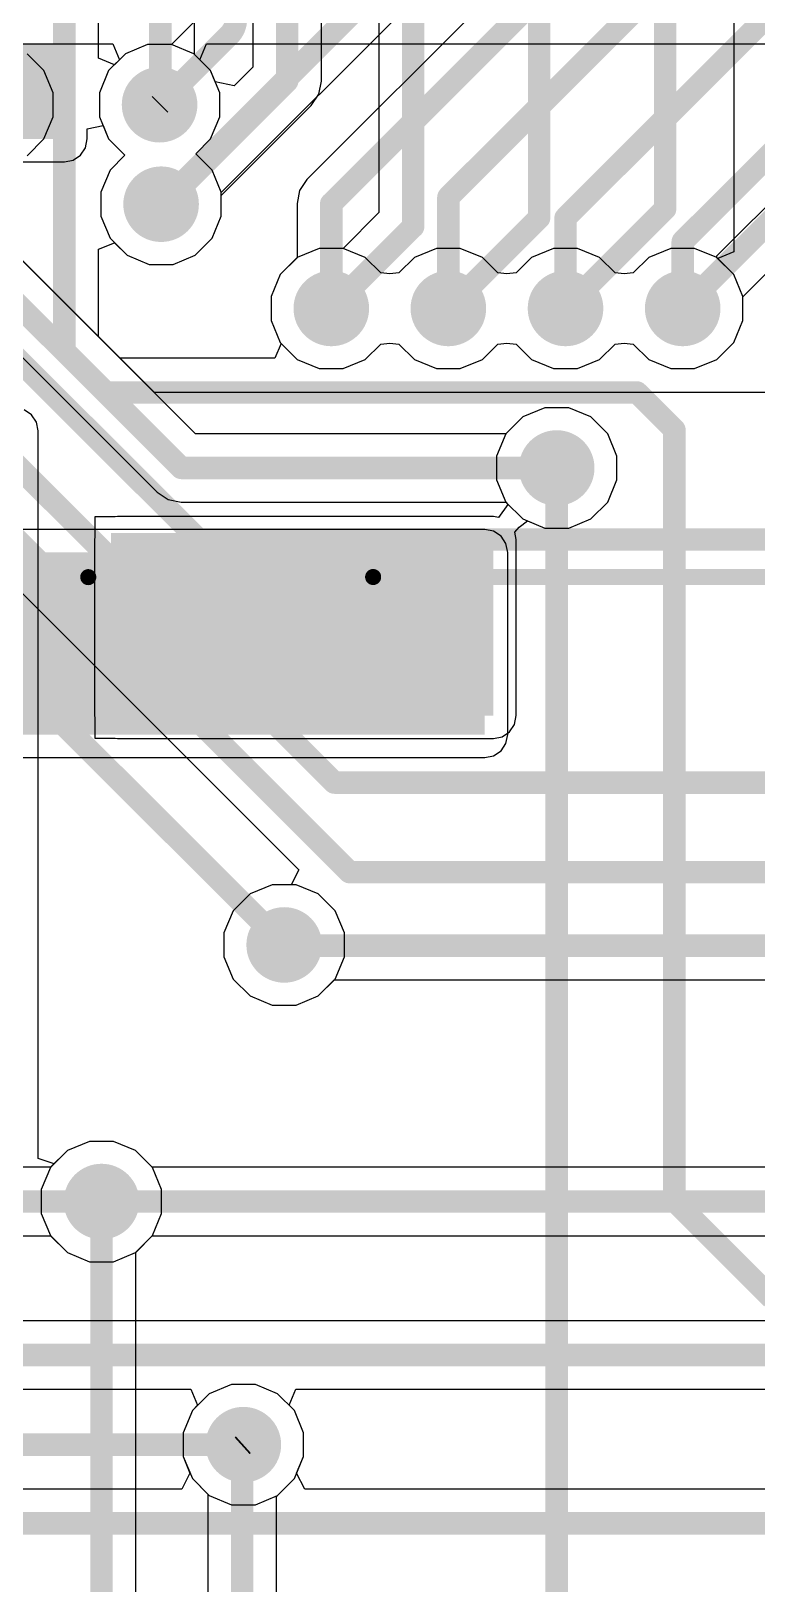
# Model space of a CAD drawing. Header units: inches. Extents: x -3 to 128, y -12 to 41.
# Drawn here: x 68.7 to 74.46, y -0.69 to 11.65 of the extents above; entities that cross this region are included whole.
import ezdxf

# ---------------------------------------------------------------- set-up
doc = ezdxf.new("R2010")
doc.units = ezdxf.units.IN
for name, color, linetype in [('Bottom Layer', 5, 'Continuous'), ('Layer 1', 16, 'Continuous'), ('Layer 2', 76, 'Continuous'), ('Top Layer', 1, 'Continuous'), ('Top Overlay', 2, 'Continuous'), ('Top Paste', 8, 'Continuous'), ('Top Solder', 216, 'Continuous'), ('Via Holes', 16, 'Continuous')]:
    doc.layers.add(name, color=color, linetype=linetype)

msp = doc.modelspace()

# ---------------------------------------------------------------- hatches: boundary and pattern name
at = {"layer": 'Bottom Layer'}
h = msp.add_hatch(color=5, dxfattribs=at)
edge = h.paths.add_edge_path()
edge.add_arc((69.718, 11.06), 0.3, 0, 360)
h = msp.add_hatch(color=5, dxfattribs=at)
edge = h.paths.add_edge_path()
edge.add_arc((69.73, 10.27), 0.3, 0, 360)
h = msp.add_hatch(color=5, dxfattribs=at)
edge = h.paths.add_edge_path()
edge.add_arc((71.081, 9.442), 0.3, 0, 360)
h = msp.add_hatch(color=5, dxfattribs=at)
edge = h.paths.add_edge_path()
edge.add_arc((72.01, 9.442), 0.3, 0, 360)
h = msp.add_hatch(color=5, dxfattribs=at)
edge = h.paths.add_edge_path()
edge.add_arc((72.94, 9.442), 0.3, 0, 360)
h = msp.add_hatch(color=5, dxfattribs=at)
edge = h.paths.add_edge_path()
edge.add_arc((73.87, 9.442), 0.3, 0, 360)
h = msp.add_hatch(color=5, dxfattribs=at)
edge = h.paths.add_edge_path()
edge.add_arc((72.87, 8.175), 0.3, 0, 360)
h = msp.add_hatch(color=5, dxfattribs=at)
edge = h.paths.add_edge_path()
edge.add_arc((71.582, 6.908), 0.3, 0, 360)
h = msp.add_hatch(color=5, dxfattribs=at)
edge = h.paths.add_edge_path()
edge.add_arc((70.707, 4.387), 0.3, 0, 360)
h = msp.add_hatch(color=5, dxfattribs=at)
edge = h.paths.add_edge_path()
edge.add_arc((69.257, 2.349), 0.3, 0, 360)
h = msp.add_hatch(color=5, dxfattribs=at)
edge = h.paths.add_edge_path()
edge.add_arc((70.383, 0.418), 0.3, 0, 360)
at = {"layer": 'Layer 1'}
h = msp.add_hatch(color=16, dxfattribs=at)
edge = h.paths.add_edge_path()
edge.add_arc((69.718, 11.06), 0.3, 0, 360)
h = msp.add_hatch(color=16, dxfattribs=at)
edge = h.paths.add_edge_path()
edge.add_arc((69.73, 10.27), 0.3, 0, 360)
h = msp.add_hatch(color=16, dxfattribs=at)
edge = h.paths.add_edge_path()
edge.add_arc((71.081, 9.442), 0.3, 0, 360)
h = msp.add_hatch(color=16, dxfattribs=at)
edge = h.paths.add_edge_path()
edge.add_arc((72.01, 9.442), 0.3, 0, 360)
h = msp.add_hatch(color=16, dxfattribs=at)
edge = h.paths.add_edge_path()
edge.add_arc((72.94, 9.442), 0.3, 0, 360)
h = msp.add_hatch(color=16, dxfattribs=at)
edge = h.paths.add_edge_path()
edge.add_arc((73.87, 9.442), 0.3, 0, 360)
h = msp.add_hatch(color=16, dxfattribs=at)
edge = h.paths.add_edge_path()
edge.add_arc((72.87, 8.175), 0.3, 0, 360)
h = msp.add_hatch(color=16, dxfattribs=at)
edge = h.paths.add_edge_path()
edge.add_arc((71.582, 6.908), 0.3, 0, 360)
h = msp.add_hatch(color=16, dxfattribs=at)
edge = h.paths.add_edge_path()
edge.add_arc((70.707, 4.387), 0.3, 0, 360)
h = msp.add_hatch(color=16, dxfattribs=at)
edge = h.paths.add_edge_path()
edge.add_arc((69.257, 2.349), 0.3, 0, 360)
h = msp.add_hatch(color=16, dxfattribs=at)
edge = h.paths.add_edge_path()
edge.add_arc((70.383, 0.418), 0.3, 0, 360)
at = {"layer": 'Layer 2'}
h = msp.add_hatch(color=76, dxfattribs=at)
edge = h.paths.add_edge_path()
edge.add_arc((69.718, 11.06), 0.3, 0, 360)
h = msp.add_hatch(color=76, dxfattribs=at)
edge = h.paths.add_edge_path()
edge.add_arc((69.73, 10.27), 0.3, 0, 360)
h = msp.add_hatch(color=76, dxfattribs=at)
edge = h.paths.add_edge_path()
edge.add_arc((71.081, 9.442), 0.3, 0, 360)
h = msp.add_hatch(color=76, dxfattribs=at)
edge = h.paths.add_edge_path()
edge.add_arc((72.01, 9.442), 0.3, 0, 360)
h = msp.add_hatch(color=76, dxfattribs=at)
edge = h.paths.add_edge_path()
edge.add_arc((72.94, 9.442), 0.3, 0, 360)
h = msp.add_hatch(color=76, dxfattribs=at)
edge = h.paths.add_edge_path()
edge.add_arc((73.87, 9.442), 0.3, 0, 360)
h = msp.add_hatch(color=76, dxfattribs=at)
edge = h.paths.add_edge_path()
edge.add_arc((72.87, 8.175), 0.3, 0, 360)
msp.add_hatch(color=76, dxfattribs=at).paths.add_polyline_path([(62.655, 6.057), (72.299, 6.057), (72.299, 7.505), (62.655, 7.505)])
h = msp.add_hatch(color=76, dxfattribs=at)
edge = h.paths.add_edge_path()
edge.add_arc((71.582, 6.908), 0.3, 0, 360)
h = msp.add_hatch(color=76, dxfattribs=at)
edge = h.paths.add_edge_path()
edge.add_arc((70.707, 4.387), 0.3, 0, 360)
h = msp.add_hatch(color=76, dxfattribs=at)
edge = h.paths.add_edge_path()
edge.add_arc((69.257, 2.349), 0.3, 0, 360)
h = msp.add_hatch(color=76, dxfattribs=at)
edge = h.paths.add_edge_path()
edge.add_arc((70.383, 0.418), 0.3, 0, 360)
at = {"layer": 'Top Layer'}
for points in [[(61.905, 10.788), (68.962, 10.788), (68.962, 11.543), (61.905, 11.543)], [(72.368, 7.608), (69.383, 7.608), (69.383, 6.208), (72.368, 6.208)], [(69.383, 7.608), (71.183, 7.608), (71.183, 6.208), (69.383, 6.208)]]:
    msp.add_hatch(color=1, dxfattribs=at).paths.add_polyline_path(points)
h = msp.add_hatch(color=1, dxfattribs=at)
edge = h.paths.add_edge_path()
edge.add_arc((69.718, 11.06), 0.3, 0, 360)
h = msp.add_hatch(color=1, dxfattribs=at)
edge = h.paths.add_edge_path()
edge.add_arc((69.73, 10.27), 0.3, 0, 360)
h = msp.add_hatch(color=1, dxfattribs=at)
edge = h.paths.add_edge_path()
edge.add_arc((71.081, 9.442), 0.3, 0, 360)
h = msp.add_hatch(color=1, dxfattribs=at)
edge = h.paths.add_edge_path()
edge.add_arc((72.01, 9.442), 0.3, 0, 360)
h = msp.add_hatch(color=1, dxfattribs=at)
edge = h.paths.add_edge_path()
edge.add_arc((72.94, 9.442), 0.3, 0, 360)
h = msp.add_hatch(color=1, dxfattribs=at)
edge = h.paths.add_edge_path()
edge.add_arc((73.87, 9.442), 0.3, 0, 360)
h = msp.add_hatch(color=1, dxfattribs=at)
edge = h.paths.add_edge_path()
edge.add_arc((72.87, 8.175), 0.3, 0, 360)
h = msp.add_hatch(color=1, dxfattribs=at)
edge = h.paths.add_edge_path()
edge.add_arc((71.582, 6.908), 0.3, 0, 360)
h = msp.add_hatch(color=1, dxfattribs=at)
edge = h.paths.add_edge_path()
edge.add_arc((70.707, 4.387), 0.3, 0, 360)
h = msp.add_hatch(color=1, dxfattribs=at)
edge = h.paths.add_edge_path()
edge.add_arc((69.257, 2.349), 0.3, 0, 360)
h = msp.add_hatch(color=1, dxfattribs=at)
edge = h.paths.add_edge_path()
edge.add_arc((70.383, 0.418), 0.3, 0, 360)
at = {"layer": 'Top Paste'}
msp.add_hatch(color=8, dxfattribs=at).paths.add_polyline_path([(69.383, 7.608), (71.183, 7.608), (71.183, 6.208), (69.383, 6.208)])
at = {"layer": 'Top Solder'}
msp.add_hatch(color=216, dxfattribs=at).paths.add_polyline_path([(69.333, 7.658), (71.233, 7.658), (71.233, 6.158), (69.333, 6.158)])
at = {"layer": 'Via Holes'}
h = msp.add_hatch(color=7, dxfattribs=at)
edge = h.paths.add_edge_path()
edge.add_arc((69.718, 11.06), 0.15, 0, 360)
h = msp.add_hatch(color=7, dxfattribs=at)
edge = h.paths.add_edge_path()
edge.add_arc((69.73, 10.27), 0.15, 0, 360)
h = msp.add_hatch(color=7, dxfattribs=at)
edge = h.paths.add_edge_path()
edge.add_arc((71.081, 9.442), 0.15, 0, 360)
h = msp.add_hatch(color=7, dxfattribs=at)
edge = h.paths.add_edge_path()
edge.add_arc((72.01, 9.442), 0.15, 0, 360)
h = msp.add_hatch(color=7, dxfattribs=at)
edge = h.paths.add_edge_path()
edge.add_arc((72.94, 9.442), 0.15, 0, 360)
h = msp.add_hatch(color=7, dxfattribs=at)
edge = h.paths.add_edge_path()
edge.add_arc((73.87, 9.442), 0.15, 0, 360)
h = msp.add_hatch(color=7, dxfattribs=at)
edge = h.paths.add_edge_path()
edge.add_arc((72.87, 8.175), 0.15, 0, 360)
h = msp.add_hatch(color=7, dxfattribs=at)
edge = h.paths.add_edge_path()
edge.add_arc((71.582, 6.908), 0.15, 0, 360)
h = msp.add_hatch(color=7, dxfattribs=at)
edge = h.paths.add_edge_path()
edge.add_arc((70.707, 4.387), 0.15, 0, 360)
h = msp.add_hatch(color=7, dxfattribs=at)
edge = h.paths.add_edge_path()
edge.add_arc((69.257, 2.349), 0.15, 0, 360)
h = msp.add_hatch(color=7, dxfattribs=at)
edge = h.paths.add_edge_path()
edge.add_arc((70.383, 0.418), 0.15, 0, 360)

# ---------------------------------------------------------------- linework, layer by layer
at = {"layer": 'Bottom Layer'}
for p, q in [((74.276, 20.307), (74.276, 9.891)), ((69.234, 11.43), (69.234, 12.862)), ((69.623, 11.538), (69.448, 11.465)), ((69.813, 11.538), (69.623, 11.538)), ((69.989, 11.465), (69.813, 11.538)), ((69.361, 11.378), (69.234, 11.43)), ((69.448, 11.465), (69.361, 11.378)), ((70.123, 11.331), (69.989, 11.465)), ((70.196, 11.155), (70.123, 11.331)), ((70.196, 10.965), (70.196, 11.155)), ((70.123, 10.789), (70.196, 10.965)), ((70.005, 10.671), (70.123, 10.789)), ((70.135, 10.541), (70.005, 10.671)), ((70.208, 10.365), (70.135, 10.541)), ((70.208, 10.175), (70.208, 10.365)), ((70.135, 10), (70.208, 10.175)), ((70.001, 9.865), (70.135, 10)), ((69.234, 9.914), (69.361, 9.964)), ((69.234, 9.216), (69.234, 9.914)), ((69.361, 9.964), (69.46, 9.865)), ((70.985, 9.919), (70.81, 9.847)), ((71.176, 9.919), (70.985, 9.919)), ((71.351, 9.847), (71.176, 9.919)), ((71.915, 9.919), (71.74, 9.847)), ((72.105, 9.919), (71.915, 9.919)), ((72.281, 9.847), (72.105, 9.919)), ((72.845, 9.919), (72.67, 9.847)), ((73.035, 9.919), (72.845, 9.919)), ((73.211, 9.847), (73.035, 9.919)), ((73.775, 9.919), (73.6, 9.847)), ((73.965, 9.919), (73.775, 9.919)), ((74.141, 9.847), (73.965, 9.919)), ((74.276, 9.891), (74.149, 9.838)), ((69.46, 9.865), (69.635, 9.792)), ((69.635, 9.792), (69.825, 9.792)), ((69.825, 9.792), (70.001, 9.865)), ((70.81, 9.847), (70.675, 9.712)), ((71.473, 9.725), (71.351, 9.847)), ((71.74, 9.847), (71.618, 9.725)), ((72.403, 9.725), (72.281, 9.847)), ((72.67, 9.847), (72.548, 9.725)), ((73.333, 9.725), (73.211, 9.847)), ((73.6, 9.847), (73.478, 9.725)), ((74.149, 9.838), (74.141, 9.847)), ((70.675, 9.712), (70.603, 9.537)), ((71.545, 9.718), (71.473, 9.725)), ((71.618, 9.725), (71.545, 9.718)), ((72.475, 9.718), (72.403, 9.725)), ((72.548, 9.725), (72.475, 9.718)), ((73.405, 9.718), (73.333, 9.725)), ((73.478, 9.725), (73.405, 9.718)), ((70.603, 9.537), (70.603, 9.347)), ((70.603, 9.347), (70.675, 9.171)), ((69.403, 9.047), (69.234, 9.216)), ((70.682, 9.164), (70.634, 9.047)), ((70.675, 9.171), (70.682, 9.164)), ((70.634, 9.047), (69.403, 9.047))]:
    msp.add_line(p, q, dxfattribs=at)
for points in [[(68.962, 9.104, 0.178, 0.178, 0), (68.962, 12.975, 0.178, 0.178, 0)], [(68.962, 9.104, 0.178, 0.178, 0), (69.29, 8.775, 0.178, 0.178, 0)], [(69.29, 8.775, 0.178, 0.178, 0), (73.507, 8.775, 0.178, 0.178, 0)], [(73.507, 8.775, 0.178, 0.178, 0), (73.804, 8.478, 0.178, 0.178, 0)], [(67.697, 8.494, 0.178, 0.178, 0), (69.282, 6.908, 0.178, 0.178, 0)], [(73.804, 2.356, 0.178, 0.178, 0), (73.804, 8.478, 0.178, 0.178, 0)], [(66.972, 8.122, 0.178, 0.178, 0), (70.707, 4.387, 0.178, 0.178, 0)], [(72.87, -2.857, 0.178, 0.178, 0), (72.87, 8.026, 0.178, 0.178, 0)], [(69.282, 6.908, 0.178, 0.178, 0), (71.582, 6.908, 0.178, 0.178, 0)], [(73.804, 2.356, 0.178, 0.178, 0), (74.58, 1.58, 0.178, 0.178, 0)], [(66.75, 0.418, 0.178, 0.178, 0), (70.383, 0.418, 0.178, 0.178, 0)]]:
    msp.add_lwpolyline(points, format="xyseb", dxfattribs=at)
for points in [[(68.917, 9.104, 0.0889, 0.0889, 1), (69.006, 9.104, 0.0889, 0.0889, 1)], [(68.917, 9.104, 0.0889, 0.0889, 1), (69.006, 9.104, 0.0889, 0.0889, 1)], [(69.246, 8.775, 0.0889, 0.0889, 1), (69.335, 8.775, 0.0889, 0.0889, 1)], [(69.246, 8.775, 0.0889, 0.0889, 1), (69.335, 8.775, 0.0889, 0.0889, 1)], [(73.462, 8.775, 0.0889, 0.0889, 1), (73.551, 8.775, 0.0889, 0.0889, 1)], [(73.462, 8.775, 0.0889, 0.0889, 1), (73.551, 8.775, 0.0889, 0.0889, 1)], [(73.76, 8.478, 0.0889, 0.0889, 1), (73.849, 8.478, 0.0889, 0.0889, 1)], [(73.76, 8.478, 0.0889, 0.0889, 1), (73.849, 8.478, 0.0889, 0.0889, 1)], [(72.826, 8.026, 0.0889, 0.0889, 1), (72.915, 8.026, 0.0889, 0.0889, 1)], [(69.238, 6.908, 0.0889, 0.0889, 1), (69.327, 6.908, 0.0889, 0.0889, 1)], [(69.238, 6.908, 0.0889, 0.0889, 1), (69.327, 6.908, 0.0889, 0.0889, 1)], [(71.538, 6.908, 0.0889, 0.0889, 1), (71.627, 6.908, 0.0889, 0.0889, 1)], [(70.663, 4.387, 0.0889, 0.0889, 1), (70.752, 4.387, 0.0889, 0.0889, 1)], [(73.76, 2.356, 0.0889, 0.0889, 1), (73.849, 2.356, 0.0889, 0.0889, 1)], [(73.76, 2.356, 0.0889, 0.0889, 1), (73.849, 2.356, 0.0889, 0.0889, 1)], [(70.338, 0.418, 0.0889, 0.0889, 1), (70.427, 0.418, 0.0889, 0.0889, 1)]]:
    msp.add_lwpolyline(points, format="xyseb", close=True, dxfattribs=at)
at = {"layer": 'Layer 1'}
for p, q in [((59.959, 15.847), (70.823, 4.983)), ((67.973, 11.543), (69.346, 11.543)), ((69.346, 11.543), (69.399, 11.416)), ((70.038, 11.416), (70.091, 11.543)), ((70.091, 11.543), (79.279, 11.543)), ((69.399, 11.416), (69.313, 11.331)), ((70.123, 11.331), (70.038, 11.416)), ((69.313, 11.331), (69.241, 11.155)), ((70.196, 11.155), (70.123, 11.331)), ((69.241, 11.155), (69.241, 10.965)), ((70.196, 10.965), (70.196, 11.155)), ((69.241, 10.965), (69.313, 10.789)), ((70.123, 10.789), (70.196, 10.965)), ((69.677, 8.775), (67.697, 10.756)), ((69.313, 10.789), (69.443, 10.659)), ((70.005, 10.671), (70.123, 10.789)), ((69.443, 10.659), (69.325, 10.541)), ((70.135, 10.541), (70.005, 10.671)), ((69.325, 10.541), (69.252, 10.365)), ((70.208, 10.365), (70.135, 10.541)), ((69.252, 10.365), (69.252, 10.175)), ((70.208, 10.175), (70.208, 10.365)), ((69.252, 10.175), (69.325, 10)), ((70.135, 10), (70.208, 10.175)), ((69.325, 10), (69.46, 9.865)), ((70.001, 9.865), (70.135, 10)), ((70.985, 9.919), (70.81, 9.847)), ((71.176, 9.919), (70.985, 9.919)), ((71.351, 9.847), (71.176, 9.919)), ((71.915, 9.919), (71.74, 9.847)), ((72.105, 9.919), (71.915, 9.919)), ((72.281, 9.847), (72.105, 9.919)), ((72.845, 9.919), (72.67, 9.847)), ((73.035, 9.919), (72.845, 9.919)), ((73.211, 9.847), (73.035, 9.919)), ((73.775, 9.919), (73.6, 9.847)), ((73.965, 9.919), (73.775, 9.919)), ((74.141, 9.847), (73.965, 9.919)), ((69.46, 9.865), (69.635, 9.792)), ((69.635, 9.792), (69.825, 9.792)), ((69.825, 9.792), (70.001, 9.865)), ((70.81, 9.847), (70.675, 9.712)), ((71.473, 9.725), (71.351, 9.847)), ((71.74, 9.847), (71.618, 9.725)), ((72.403, 9.725), (72.281, 9.847)), ((72.67, 9.847), (72.548, 9.725)), ((73.333, 9.725), (73.211, 9.847)), ((73.6, 9.847), (73.478, 9.725)), ((74.275, 9.712), (74.141, 9.847)), ((70.675, 9.712), (70.603, 9.537)), ((71.545, 9.718), (71.473, 9.725)), ((71.618, 9.725), (71.545, 9.718)), ((72.475, 9.718), (72.403, 9.725)), ((72.548, 9.725), (72.475, 9.718)), ((73.405, 9.718), (73.333, 9.725)), ((73.478, 9.725), (73.405, 9.718)), ((74.348, 9.537), (74.275, 9.712)), ((70.603, 9.537), (70.603, 9.347)), ((74.348, 9.347), (74.348, 9.537)), ((70.603, 9.347), (70.675, 9.171)), ((74.275, 9.171), (74.348, 9.347)), ((70.675, 9.171), (70.81, 9.037)), ((71.351, 9.037), (71.473, 9.158)), ((71.473, 9.158), (71.545, 9.165)), ((71.545, 9.165), (71.618, 9.158)), ((71.618, 9.158), (71.74, 9.037)), ((72.281, 9.037), (72.403, 9.158)), ((72.403, 9.158), (72.475, 9.165)), ((72.475, 9.165), (72.548, 9.158)), ((72.548, 9.158), (72.67, 9.037)), ((73.211, 9.037), (73.333, 9.158)), ((73.333, 9.158), (73.405, 9.165)), ((73.405, 9.165), (73.478, 9.158)), ((73.478, 9.158), (73.6, 9.037)), ((74.141, 9.037), (74.275, 9.171)), ((70.81, 9.037), (70.985, 8.964)), ((71.176, 8.964), (71.351, 9.037)), ((71.74, 9.037), (71.915, 8.964)), ((72.105, 8.964), (72.281, 9.037)), ((72.67, 9.037), (72.845, 8.964)), ((73.035, 8.964), (73.211, 9.037)), ((73.6, 9.037), (73.775, 8.964)), ((73.965, 8.964), (74.141, 9.037)), ((70.985, 8.964), (71.176, 8.964)), ((71.915, 8.964), (72.105, 8.964)), ((72.845, 8.964), (73.035, 8.964)), ((73.775, 8.964), (73.965, 8.964)), ((92.163, 8.775), (69.677, 8.775)), ((70.823, 4.983), (70.762, 4.864)), ((70.612, 4.864), (70.436, 4.792)), ((70.762, 4.864), (70.612, 4.864)), ((70.436, 4.792), (70.302, 4.657)), ((70.302, 4.657), (70.229, 4.482)), ((70.229, 4.482), (70.229, 4.292)), ((70.229, 4.292), (70.302, 4.116)), ((70.302, 4.116), (70.436, 3.982)), ((70.978, 3.982), (71.105, 4.109)), ((71.105, 4.109), (106.286, 4.109)), ((70.436, 3.982), (70.612, 3.909)), ((70.802, 3.909), (70.978, 3.982)), ((70.612, 3.909), (70.802, 3.909)), ((68.986, 2.754), (68.853, 2.621)), ((69.162, 2.827), (68.986, 2.754)), ((69.352, 2.827), (69.162, 2.827)), ((69.527, 2.754), (69.352, 2.827)), ((69.66, 2.621), (69.527, 2.754)), ((68.853, 2.621), (53.858, 2.621)), ((84.104, 2.621), (69.66, 2.621)), ((53.746, 2.077), (68.853, 2.077)), ((68.853, 2.077), (68.986, 1.944)), ((69.527, 1.944), (69.66, 2.077)), ((69.66, 2.077), (84.104, 2.077)), ((68.986, 1.944), (69.162, 1.871)), ((69.162, 1.871), (69.352, 1.871)), ((69.352, 1.871), (69.527, 1.944)), ((80.328, 1.401), (65.992, 1.401)), ((66.104, 0.858), (69.967, 0.858)), ((69.967, 0.858), (70.019, 0.731)), ((70.746, 0.731), (70.799, 0.858)), ((70.799, 0.858), (80.216, 0.858)), ((69.978, 0.689), (69.905, 0.513)), ((70.019, 0.731), (69.978, 0.689)), ((70.788, 0.689), (70.746, 0.731)), ((70.86, 0.513), (70.788, 0.689)), ((69.905, 0.513), (69.905, 0.323)), ((70.86, 0.323), (70.86, 0.513)), ((69.905, 0.323), (69.959, 0.192)), ((70.806, 0.192), (70.86, 0.323)), ((69.959, 0.192), (69.894, 0.065)), ((70.871, 0.065), (70.806, 0.192)), ((69.894, 0.065), (67.477, 0.065)), ((81.92, 0.065), (70.871, 0.065))]:
    msp.add_line(p, q, dxfattribs=at)
for points in [[(57.799, 18.392, 0.178, 0.178, 0), (71.226, 4.965, 0.178, 0.178, 0)], [(59.94, 16.841, 0.178, 0.178, 0), (71.105, 5.676, 0.178, 0.178, 0)], [(62.53, 15.103, 0.178, 0.178, 0), (70.025, 7.608, 0.178, 0.178, 0)], [(70.025, 7.608, 0.178, 0.178, 0), (72.486, 7.608, 0.178, 0.178, 0)], [(72.486, 7.608, 0.178, 0.178, 0), (73.254, 7.608, 0.178, 0.178, 0)], [(73.254, 7.608, 0.178, 0.178, 0), (74.85, 7.608, 0.178, 0.178, 0)], [(71.105, 5.676, 0.178, 0.178, 0), (77.302, 5.676, 0.178, 0.178, 0)], [(71.226, 4.965, 0.178, 0.178, 0), (91.842, 4.965, 0.178, 0.178, 0)], [(70.713, 4.381, 0.178, 0.178, 0), (106.286, 4.381, 0.178, 0.178, 0)], [(53.746, 2.349, 0.178, 0.178, 0), (69.257, 2.349, 0.178, 0.178, 0)], [(69.257, 2.349, 0.178, 0.178, 0), (84.508, 2.349, 0.178, 0.178, 0)], [(65.992, 1.13, 0.178, 0.178, 0), (80.328, 1.13, 0.178, 0.178, 0)], [(67.073, -0.207, 0.178, 0.178, 0), (82.324, -0.207, 0.178, 0.178, 0)]]:
    msp.add_lwpolyline(points, format="xyseb", dxfattribs=at)
for points in [[(69.981, 7.608, 0.0889, 0.0889, 1), (70.07, 7.608, 0.0889, 0.0889, 1)], [(69.981, 7.608, 0.0889, 0.0889, 1), (70.07, 7.608, 0.0889, 0.0889, 1)], [(72.442, 7.608, 0.0889, 0.0889, 1), (72.531, 7.608, 0.0889, 0.0889, 1)], [(72.442, 7.608, 0.0889, 0.0889, 1), (72.531, 7.608, 0.0889, 0.0889, 1)], [(73.21, 7.608, 0.0889, 0.0889, 1), (73.299, 7.608, 0.0889, 0.0889, 1)], [(73.21, 7.608, 0.0889, 0.0889, 1), (73.299, 7.608, 0.0889, 0.0889, 1)], [(71.061, 5.676, 0.0889, 0.0889, 1), (71.15, 5.676, 0.0889, 0.0889, 1)], [(71.061, 5.676, 0.0889, 0.0889, 1), (71.15, 5.676, 0.0889, 0.0889, 1)], [(71.181, 4.965, 0.0889, 0.0889, 1), (71.27, 4.965, 0.0889, 0.0889, 1)], [(71.181, 4.965, 0.0889, 0.0889, 1), (71.27, 4.965, 0.0889, 0.0889, 1)], [(70.668, 4.381, 0.0889, 0.0889, 1), (70.757, 4.381, 0.0889, 0.0889, 1)], [(69.212, 2.349, 0.0889, 0.0889, 1), (69.301, 2.349, 0.0889, 0.0889, 1)], [(69.212, 2.349, 0.0889, 0.0889, 1), (69.301, 2.349, 0.0889, 0.0889, 1)]]:
    msp.add_lwpolyline(points, format="xyseb", close=True, dxfattribs=at)
at = {"layer": 'Layer 2'}
for p, q in [((70.208, 10.364), (75.132, 15.287)), ((74.115, 13.694), (70.888, 10.467)), ((70.013, 11.74), (69.812, 11.538)), ((69.623, 11.538), (69.448, 11.465)), ((69.812, 11.538), (69.623, 11.538)), ((68.8, 11.331), (68.666, 11.465)), ((69.448, 11.465), (69.313, 11.331)), ((68.873, 11.155), (68.8, 11.331)), ((69.313, 11.331), (69.241, 11.155)), ((74.142, 9.861), (75.603, 11.322)), ((68.873, 10.965), (68.873, 11.155)), ((69.241, 11.155), (69.241, 10.965)), ((68.8, 10.789), (68.873, 10.965)), ((69.241, 10.965), (69.313, 10.789)), ((70.003, 8.447), (67.662, 10.788)), ((68.666, 10.655), (68.8, 10.789)), ((69.313, 10.789), (69.443, 10.659)), ((69.443, 10.659), (69.325, 10.541)), ((69.325, 10.541), (69.252, 10.365)), ((67.198, 10.483), (69.698, 7.983)), ((69.252, 10.365), (69.252, 10.175)), ((70.208, 10.175), (70.208, 10.364)), ((70.829, 10.379), (70.809, 10.275)), ((70.888, 10.467), (70.829, 10.379)), ((70.809, 10.275), (70.809, 9.845)), ((69.252, 10.175), (69.325, 10)), ((70.135, 10), (70.208, 10.175)), ((69.325, 10), (69.46, 9.865)), ((70.001, 9.865), (70.135, 10)), ((69.46, 9.865), (69.635, 9.792)), ((69.635, 9.792), (69.825, 9.792)), ((69.825, 9.792), (70.001, 9.865)), ((70.809, 9.845), (70.675, 9.712)), ((74.142, 9.845), (74.142, 9.861)), ((74.275, 9.712), (74.142, 9.845)), ((70.675, 9.712), (70.603, 9.537)), ((74.348, 9.537), (74.275, 9.712)), ((70.603, 9.537), (70.603, 9.347)), ((74.348, 9.347), (74.348, 9.537)), ((70.603, 9.347), (70.675, 9.171)), ((74.275, 9.171), (74.348, 9.347)), ((70.675, 9.171), (70.81, 9.037)), ((71.351, 9.037), (71.473, 9.158)), ((71.473, 9.158), (71.545, 9.165)), ((71.545, 9.165), (71.618, 9.158)), ((71.618, 9.158), (71.74, 9.037)), ((72.281, 9.037), (72.403, 9.158)), ((72.403, 9.158), (72.475, 9.165)), ((72.475, 9.165), (72.548, 9.158)), ((72.548, 9.158), (72.67, 9.037)), ((73.211, 9.037), (73.333, 9.158)), ((73.333, 9.158), (73.405, 9.165)), ((73.405, 9.165), (73.478, 9.158)), ((73.478, 9.158), (73.6, 9.037)), ((74.141, 9.037), (74.275, 9.171)), ((70.81, 9.037), (70.985, 8.964)), ((71.176, 8.964), (71.351, 9.037)), ((71.74, 9.037), (71.915, 8.964)), ((72.105, 8.964), (72.281, 9.037)), ((72.67, 9.037), (72.845, 8.964)), ((73.035, 8.964), (73.211, 9.037)), ((73.6, 9.037), (73.775, 8.964)), ((73.965, 8.964), (74.141, 9.037)), ((70.985, 8.964), (71.176, 8.964)), ((71.915, 8.964), (72.105, 8.964)), ((72.845, 8.964), (73.035, 8.964)), ((73.775, 8.964), (73.965, 8.964)), ((72.775, 8.653), (72.6, 8.58)), ((72.965, 8.653), (72.775, 8.653)), ((73.141, 8.58), (72.965, 8.653)), ((72.6, 8.58), (72.466, 8.447)), ((73.275, 8.446), (73.141, 8.58)), ((72.466, 8.447), (70.003, 8.447)), ((73.348, 8.27), (73.275, 8.446)), ((73.348, 8.08), (73.348, 8.27)), ((73.275, 7.904), (73.348, 8.08)), ((69.698, 7.983), (69.698, 7.983)), ((69.698, 7.983), (69.786, 7.924)), ((69.786, 7.924), (69.89, 7.903)), ((69.89, 7.903), (69.89, 7.903)), ((69.89, 7.903), (72.466, 7.903)), ((72.466, 7.903), (72.6, 7.77)), ((73.141, 7.77), (73.275, 7.904)), ((72.299, 7.686), (63.03, 7.686)), ((72.369, 7.672), (72.299, 7.686)), ((72.428, 7.633), (72.369, 7.672)), ((72.6, 7.77), (72.775, 7.697)), ((72.775, 7.697), (72.965, 7.697)), ((72.965, 7.697), (73.141, 7.77)), ((72.467, 7.574), (72.428, 7.633)), ((72.481, 7.505), (72.467, 7.574)), ((72.481, 6.057), (72.481, 7.505)), ((72.467, 5.988), (72.481, 6.057)), ((72.369, 5.89), (72.428, 5.929)), ((72.428, 5.929), (72.467, 5.988)), ((65.154, 5.876), (72.299, 5.876)), ((72.299, 5.876), (72.369, 5.89)), ((70.612, 4.864), (70.436, 4.792)), ((70.802, 4.864), (70.612, 4.864)), ((70.978, 4.792), (70.802, 4.864)), ((70.436, 4.792), (70.302, 4.657)), ((71.112, 4.657), (70.978, 4.792)), ((70.302, 4.657), (70.229, 4.482)), ((71.185, 4.482), (71.112, 4.657)), ((70.229, 4.482), (70.229, 4.292)), ((71.185, 4.292), (71.185, 4.482)), ((70.229, 4.292), (70.302, 4.116)), ((71.112, 4.116), (71.185, 4.292)), ((70.302, 4.116), (70.436, 3.982)), ((70.978, 3.982), (71.112, 4.116)), ((70.436, 3.982), (70.612, 3.909)), ((70.802, 3.909), (70.978, 3.982)), ((70.612, 3.909), (70.802, 3.909)), ((68.986, 2.754), (68.852, 2.619)), ((69.162, 2.827), (68.986, 2.754)), ((69.352, 2.827), (69.162, 2.827)), ((69.527, 2.754), (69.352, 2.827)), ((69.662, 2.619), (69.527, 2.754)), ((68.852, 2.619), (68.779, 2.444)), ((69.734, 2.444), (69.662, 2.619)), ((68.779, 2.444), (68.779, 2.254)), ((69.734, 2.254), (69.734, 2.444)), ((68.779, 2.254), (68.852, 2.078)), ((69.662, 2.078), (69.734, 2.254)), ((68.852, 2.078), (68.986, 1.944)), ((69.527, 1.944), (69.662, 2.078)), ((68.986, 1.944), (69.162, 1.871)), ((69.162, 1.871), (69.352, 1.871)), ((69.352, 1.871), (69.527, 1.944)), ((70.288, 0.896), (70.112, 0.823)), ((70.478, 0.896), (70.288, 0.896)), ((70.653, 0.823), (70.478, 0.896)), ((70.112, 0.823), (69.978, 0.689)), ((70.788, 0.689), (70.653, 0.823)), ((69.978, 0.689), (69.905, 0.513)), ((70.86, 0.513), (70.788, 0.689)), ((69.905, 0.513), (69.905, 0.323)), ((70.86, 0.323), (70.86, 0.513)), ((69.905, 0.323), (69.978, 0.148)), ((70.788, 0.148), (70.86, 0.323)), ((69.978, 0.148), (70.112, 0.013)), ((70.653, 0.013), (70.788, 0.148)), ((70.112, 0.013), (70.288, -0.059)), ((70.478, -0.059), (70.653, 0.013)), ((70.288, -0.059), (70.478, -0.059))]:
    msp.add_line(p, q, dxfattribs=at)
for points in [[(69.73, 10.27, 0.178, 0.178, 0), (75.019, 15.559, 0.178, 0.178, 0)], [(71.081, 10.275, 0.178, 0.178, 0), (74.307, 13.501, 0.178, 0.178, 0)], [(72.01, 10.326, 0.178, 0.178, 0), (74.498, 12.814, 0.178, 0.178, 0)], [(72.94, 10.161, 0.178, 0.178, 0), (74.987, 12.208, 0.178, 0.178, 0)], [(70.272, 11.865, 0.178, 0.178, -0.414208), (70.272, 11.614, 0.178, 0.178, 0)], [(69.718, 11.06, 0.178, 0.178, 0), (70.209, 11.551, 0.178, 0.178, 0)], [(70.209, 11.551, 0.178, 0.178, 0), (70.272, 11.614, 0.178, 0.178, 0)], [(73.87, 9.974, 0.178, 0.178, 0), (75.491, 11.594, 0.178, 0.178, 0)], [(67.39, 10.675, 0.178, 0.178, 0), (69.89, 8.175, 0.178, 0.178, 0)], [(71.081, 9.442, 0.178, 0.178, 0), (71.081, 10.275, 0.178, 0.178, 0)], [(72.01, 9.442, 0.178, 0.178, 0), (72.01, 10.326, 0.178, 0.178, 0)], [(72.94, 9.442, 0.178, 0.178, 0), (72.94, 10.161, 0.178, 0.178, 0)], [(73.87, 9.442, 0.178, 0.178, 0), (73.87, 9.974, 0.178, 0.178, 0)], [(69.89, 8.175, 0.178, 0.178, 0), (72.87, 8.175, 0.178, 0.178, 0)]]:
    msp.add_lwpolyline(points, format="xyseb", dxfattribs=at)
for points in [[(70.165, 11.551, 0.0889, 0.0889, 1), (70.254, 11.551, 0.0889, 0.0889, 1)], [(70.165, 11.551, 0.0889, 0.0889, 1), (70.254, 11.551, 0.0889, 0.0889, 1)], [(70.228, 11.614, 0.0889, 0.0889, 1), (70.317, 11.614, 0.0889, 0.0889, 1)], [(70.228, 11.614, 0.0889, 0.0889, 1), (70.317, 11.614, 0.0889, 0.0889, 1)], [(69.674, 11.06, 0.0889, 0.0889, 1), (69.763, 11.06, 0.0889, 0.0889, 1)], [(71.036, 10.275, 0.0889, 0.0889, 1), (71.125, 10.275, 0.0889, 0.0889, 1)], [(71.036, 10.275, 0.0889, 0.0889, 1), (71.125, 10.275, 0.0889, 0.0889, 1)], [(71.966, 10.326, 0.0889, 0.0889, 1), (72.055, 10.326, 0.0889, 0.0889, 1)], [(71.966, 10.326, 0.0889, 0.0889, 1), (72.055, 10.326, 0.0889, 0.0889, 1)], [(69.686, 10.27, 0.0889, 0.0889, 1), (69.775, 10.27, 0.0889, 0.0889, 1)], [(72.896, 10.161, 0.0889, 0.0889, 1), (72.985, 10.161, 0.0889, 0.0889, 1)], [(72.896, 10.161, 0.0889, 0.0889, 1), (72.985, 10.161, 0.0889, 0.0889, 1)], [(73.826, 9.974, 0.0889, 0.0889, 1), (73.915, 9.974, 0.0889, 0.0889, 1)], [(73.826, 9.974, 0.0889, 0.0889, 1), (73.915, 9.974, 0.0889, 0.0889, 1)], [(71.036, 9.442, 0.0889, 0.0889, 1), (71.125, 9.442, 0.0889, 0.0889, 1)], [(71.966, 9.442, 0.0889, 0.0889, 1), (72.055, 9.442, 0.0889, 0.0889, 1)], [(72.896, 9.442, 0.0889, 0.0889, 1), (72.985, 9.442, 0.0889, 0.0889, 1)], [(73.826, 9.442, 0.0889, 0.0889, 1), (73.915, 9.442, 0.0889, 0.0889, 1)], [(69.846, 8.175, 0.0889, 0.0889, 1), (69.935, 8.175, 0.0889, 0.0889, 1)], [(69.846, 8.175, 0.0889, 0.0889, 1), (69.935, 8.175, 0.0889, 0.0889, 1)], [(72.826, 8.175, 0.0889, 0.0889, 1), (72.915, 8.175, 0.0889, 0.0889, 1)]]:
    msp.add_lwpolyline(points, format="xyseb", close=True, dxfattribs=at)
at = {"layer": 'Top Layer'}
for p, q in [((69.996, 11.458), (69.996, 11.84)), ((70.458, 11.84), (70.458, 11.359)), ((71.002, 11.247), (71.002, 11.84)), ((71.458, 11.84), (71.458, 10.204)), ((70.123, 11.331), (69.996, 11.458)), ((70.458, 11.359), (70.31, 11.211)), ((70.16, 11.241), (70.123, 11.331)), ((70.31, 11.211), (70.16, 11.241)), ((70.981, 11.143), (71.002, 11.247)), ((71.002, 11.247), (71.002, 11.247)), ((70.922, 11.054), (70.981, 11.143)), ((70.208, 10.34), (70.922, 11.054)), ((70.922, 11.054), (70.922, 11.054)), ((69.143, 10.869), (69.27, 10.894)), ((69.143, 10.788), (69.143, 10.869)), ((69.27, 10.894), (69.313, 10.789)), ((69.129, 10.718), (69.143, 10.788)), ((69.313, 10.789), (69.443, 10.659)), ((68.962, 10.606), (69.031, 10.62)), ((69.031, 10.62), (69.09, 10.659)), ((69.09, 10.659), (69.129, 10.718)), ((69.443, 10.659), (69.325, 10.541)), ((68.548, 10.606), (68.962, 10.606)), ((69.325, 10.541), (69.252, 10.365)), ((69.252, 10.365), (69.252, 10.175)), ((70.208, 10.175), (70.208, 10.34)), ((69.252, 10.175), (69.325, 10)), ((70.135, 10), (70.208, 10.175)), ((71.458, 10.204), (71.174, 9.919)), ((69.325, 10), (69.46, 9.865)), ((70.001, 9.865), (70.135, 10)), ((70.985, 9.919), (70.81, 9.847)), ((71.174, 9.919), (70.985, 9.919)), ((74.348, 9.535), (74.71, 9.897)), ((69.46, 9.865), (69.635, 9.792)), ((69.635, 9.792), (69.825, 9.792)), ((69.825, 9.792), (70.001, 9.865)), ((70.81, 9.847), (70.675, 9.712)), ((70.675, 9.712), (70.603, 9.537)), ((70.603, 9.537), (70.603, 9.347)), ((74.348, 9.347), (74.348, 9.535)), ((70.603, 9.347), (70.675, 9.171)), ((74.275, 9.171), (74.348, 9.347)), ((70.675, 9.171), (70.81, 9.037)), ((71.351, 9.037), (71.473, 9.158)), ((71.473, 9.158), (71.545, 9.165)), ((71.545, 9.165), (71.618, 9.158)), ((71.618, 9.158), (71.74, 9.037)), ((72.281, 9.037), (72.403, 9.158)), ((72.403, 9.158), (72.475, 9.165)), ((72.475, 9.165), (72.548, 9.158)), ((72.548, 9.158), (72.67, 9.037)), ((73.211, 9.037), (73.333, 9.158)), ((73.333, 9.158), (73.405, 9.165)), ((73.405, 9.165), (73.478, 9.158)), ((73.478, 9.158), (73.6, 9.037)), ((74.141, 9.037), (74.275, 9.171)), ((70.81, 9.037), (70.985, 8.964)), ((71.176, 8.964), (71.351, 9.037)), ((71.74, 9.037), (71.915, 8.964)), ((72.105, 8.964), (72.281, 9.037)), ((72.67, 9.037), (72.845, 8.964)), ((73.035, 8.964), (73.211, 9.037)), ((73.6, 9.037), (73.775, 8.964)), ((73.965, 8.964), (74.141, 9.037)), ((70.985, 8.964), (71.176, 8.964)), ((71.915, 8.964), (72.105, 8.964)), ((72.845, 8.964), (73.035, 8.964)), ((73.775, 8.964), (73.965, 8.964)), ((68.701, 8.598), (68.642, 8.638)), ((72.775, 8.653), (72.6, 8.58)), ((72.965, 8.653), (72.775, 8.653)), ((73.141, 8.58), (72.965, 8.653)), ((68.74, 8.54), (68.701, 8.598)), ((68.754, 8.47), (68.74, 8.54)), ((72.6, 8.58), (72.465, 8.446)), ((73.275, 8.446), (73.141, 8.58)), ((68.754, 2.691), (68.754, 8.47)), ((72.465, 8.446), (72.392, 8.27)), ((73.348, 8.27), (73.275, 8.446)), ((72.392, 8.27), (72.392, 8.08)), ((73.348, 8.08), (73.348, 8.27)), ((72.392, 8.08), (72.465, 7.904)), ((73.275, 7.904), (73.348, 8.08)), ((72.465, 7.904), (72.483, 7.886)), ((73.141, 7.77), (73.275, 7.904)), ((69.365, 7.786), (69.205, 7.786)), ((69.205, 7.786), (69.205, 7.626)), ((69.383, 7.79), (69.365, 7.786)), ((72.368, 7.79), (69.383, 7.79)), ((72.408, 7.782), (72.368, 7.79)), ((72.483, 7.886), (72.408, 7.782)), ((72.538, 7.666), (72.573, 7.706)), ((72.549, 7.608), (72.538, 7.666)), ((72.573, 7.706), (72.637, 7.754)), ((72.637, 7.754), (72.775, 7.697)), ((72.775, 7.697), (72.965, 7.697)), ((72.965, 7.697), (73.141, 7.77)), ((69.205, 7.626), (69.202, 7.608)), ((69.202, 7.608), (69.202, 6.208)), ((72.549, 6.208), (72.549, 7.608)), ((69.202, 6.208), (69.205, 6.191)), ((69.205, 6.191), (69.205, 6.03)), ((72.536, 6.139), (72.549, 6.208)), ((72.437, 6.041), (72.496, 6.08)), ((72.496, 6.08), (72.536, 6.139)), ((69.205, 6.03), (69.365, 6.03)), ((69.365, 6.03), (69.383, 6.027)), ((69.383, 6.027), (72.368, 6.027)), ((72.368, 6.027), (72.437, 6.041)), ((70.612, 4.864), (70.436, 4.792)), ((70.802, 4.864), (70.612, 4.864)), ((70.978, 4.792), (70.802, 4.864)), ((70.436, 4.792), (70.302, 4.657)), ((71.112, 4.657), (70.978, 4.792)), ((70.302, 4.657), (70.229, 4.482)), ((71.185, 4.482), (71.112, 4.657)), ((70.229, 4.482), (70.229, 4.292)), ((71.185, 4.292), (71.185, 4.482)), ((70.229, 4.292), (70.302, 4.116)), ((71.112, 4.116), (71.185, 4.292)), ((70.302, 4.116), (70.436, 3.982)), ((70.978, 3.982), (71.112, 4.116)), ((70.436, 3.982), (70.612, 3.909)), ((70.802, 3.909), (70.978, 3.982)), ((70.612, 3.909), (70.802, 3.909)), ((68.986, 2.754), (68.881, 2.649)), ((69.162, 2.827), (68.986, 2.754)), ((69.352, 2.827), (69.162, 2.827)), ((69.527, 2.754), (69.352, 2.827)), ((69.662, 2.619), (69.527, 2.754)), ((68.881, 2.649), (68.754, 2.691)), ((69.734, 2.444), (69.662, 2.619)), ((69.734, 2.254), (69.734, 2.444)), ((69.662, 2.078), (69.734, 2.254)), ((69.529, 1.945), (69.662, 2.078)), ((69.529, -2.464), (69.529, 1.945)), ((70.288, 0.896), (70.112, 0.823)), ((70.478, 0.896), (70.288, 0.896)), ((70.653, 0.823), (70.478, 0.896)), ((70.112, 0.823), (69.978, 0.689)), ((70.788, 0.689), (70.653, 0.823)), ((69.978, 0.689), (69.905, 0.513)), ((70.86, 0.513), (70.788, 0.689)), ((69.905, 0.513), (69.905, 0.323)), ((70.86, 0.323), (70.86, 0.513)), ((69.905, 0.323), (69.978, 0.148)), ((70.788, 0.148), (70.86, 0.323)), ((69.978, 0.148), (70.101, 0.024)), ((70.653, 0.013), (70.788, 0.148)), ((70.101, 0.024), (70.101, -2.064)), ((70.645, 0.01), (70.653, 0.013)), ((70.645, -2.064), (70.645, 0.01))]:
    msp.add_line(p, q, dxfattribs=at)
for points in [[(69.724, 11.066, 0.178, 0.178, 0), (69.724, 14.404, 0.178, 0.178, 0)], [(70.73, 11.247, 0.178, 0.178, 0), (70.73, 12.868, 0.178, 0.178, 0)], [(71.73, 10.091, 0.178, 0.178, 0), (71.73, 12.868, 0.178, 0.178, 0)], [(72.73, 10.161, 0.178, 0.178, 0), (72.73, 12.868, 0.178, 0.178, 0)], [(73.73, 10.232, 0.178, 0.178, 0), (73.73, 12.868, 0.178, 0.178, 0)], [(69.754, 10.27, 0.178, 0.178, 0), (70.73, 11.247, 0.178, 0.178, 0)], [(69.718, 11.06, 0.178, 0.178, 0), (69.724, 11.066, 0.178, 0.178, 0)], [(73.87, 9.442, 0.178, 0.178, 0), (74.73, 10.302, 0.178, 0.178, 0)], [(69.73, 10.27, 0.178, 0.178, 0), (69.754, 10.27, 0.178, 0.178, 0)], [(72.01, 9.442, 0.178, 0.178, 0), (72.73, 10.161, 0.178, 0.178, 0)], [(72.94, 9.442, 0.178, 0.178, 0), (73.73, 10.232, 0.178, 0.178, 0)], [(71.081, 9.442, 0.178, 0.178, 0), (71.73, 10.091, 0.178, 0.178, 0)], [(69.257, -3.375, 0.178, 0.178, 0), (69.257, 2.349, 0.178, 0.178, 0)], [(70.373, 0.409, 0.178, 0.178, 0), (70.383, 0.418, 0.178, 0.178, 0)], [(70.373, -2.992, 0.178, 0.178, 0), (70.373, 0.409, 0.178, 0.178, 0)]]:
    msp.add_lwpolyline(points, format="xyseb", dxfattribs=at)
for points in [[(70.686, 11.247, 0.0889, 0.0889, 1), (70.775, 11.247, 0.0889, 0.0889, 1)], [(70.686, 11.247, 0.0889, 0.0889, 1), (70.775, 11.247, 0.0889, 0.0889, 1)], [(69.674, 11.06, 0.0889, 0.0889, 1), (69.763, 11.06, 0.0889, 0.0889, 1)], [(69.68, 11.066, 0.0889, 0.0889, 1), (69.769, 11.066, 0.0889, 0.0889, 1)], [(69.68, 11.066, 0.0889, 0.0889, 1), (69.769, 11.066, 0.0889, 0.0889, 1)], [(69.686, 10.27, 0.0889, 0.0889, 1), (69.775, 10.27, 0.0889, 0.0889, 1)], [(69.709, 10.27, 0.0889, 0.0889, 1), (69.798, 10.27, 0.0889, 0.0889, 1)], [(69.709, 10.27, 0.0889, 0.0889, 1), (69.798, 10.27, 0.0889, 0.0889, 1)], [(72.686, 10.161, 0.0889, 0.0889, 1), (72.775, 10.161, 0.0889, 0.0889, 1)], [(72.686, 10.161, 0.0889, 0.0889, 1), (72.775, 10.161, 0.0889, 0.0889, 1)], [(73.686, 10.232, 0.0889, 0.0889, 1), (73.775, 10.232, 0.0889, 0.0889, 1)], [(73.686, 10.232, 0.0889, 0.0889, 1), (73.775, 10.232, 0.0889, 0.0889, 1)], [(71.686, 10.091, 0.0889, 0.0889, 1), (71.775, 10.091, 0.0889, 0.0889, 1)], [(71.686, 10.091, 0.0889, 0.0889, 1), (71.775, 10.091, 0.0889, 0.0889, 1)], [(71.036, 9.442, 0.0889, 0.0889, 1), (71.125, 9.442, 0.0889, 0.0889, 1)], [(71.966, 9.442, 0.0889, 0.0889, 1), (72.055, 9.442, 0.0889, 0.0889, 1)], [(72.896, 9.442, 0.0889, 0.0889, 1), (72.985, 9.442, 0.0889, 0.0889, 1)], [(73.826, 9.442, 0.0889, 0.0889, 1), (73.915, 9.442, 0.0889, 0.0889, 1)], [(69.212, 2.349, 0.0889, 0.0889, 1), (69.301, 2.349, 0.0889, 0.0889, 1)], [(70.328, 0.409, 0.0889, 0.0889, 1), (70.417, 0.409, 0.0889, 0.0889, 1)], [(70.328, 0.409, 0.0889, 0.0889, 1), (70.417, 0.409, 0.0889, 0.0889, 1)], [(70.338, 0.418, 0.0889, 0.0889, 1), (70.427, 0.418, 0.0889, 0.0889, 1)]]:
    msp.add_lwpolyline(points, format="xyseb", close=True, dxfattribs=at)
at = {"layer": 'Top Overlay'}
for points in [[(65.714, 7.308, 0.127, 0.127, 0), (69.152, 7.308, 0.127, 0.127, 0)], [(71.413, 7.309, 0.127, 0.127, 0), (74.832, 7.309, 0.127, 0.127, 0)]]:
    msp.add_lwpolyline(points, format="xyseb", dxfattribs=at)
for points in [[(69.12, 7.308, 0.0635, 0.0635, 1), (69.184, 7.308, 0.0635, 0.0635, 1)], [(71.381, 7.309, 0.0635, 0.0635, 1), (71.445, 7.309, 0.0635, 0.0635, 1)]]:
    msp.add_lwpolyline(points, format="xyseb", close=True, dxfattribs=at)

doc.saveas('drawing.dxf')
